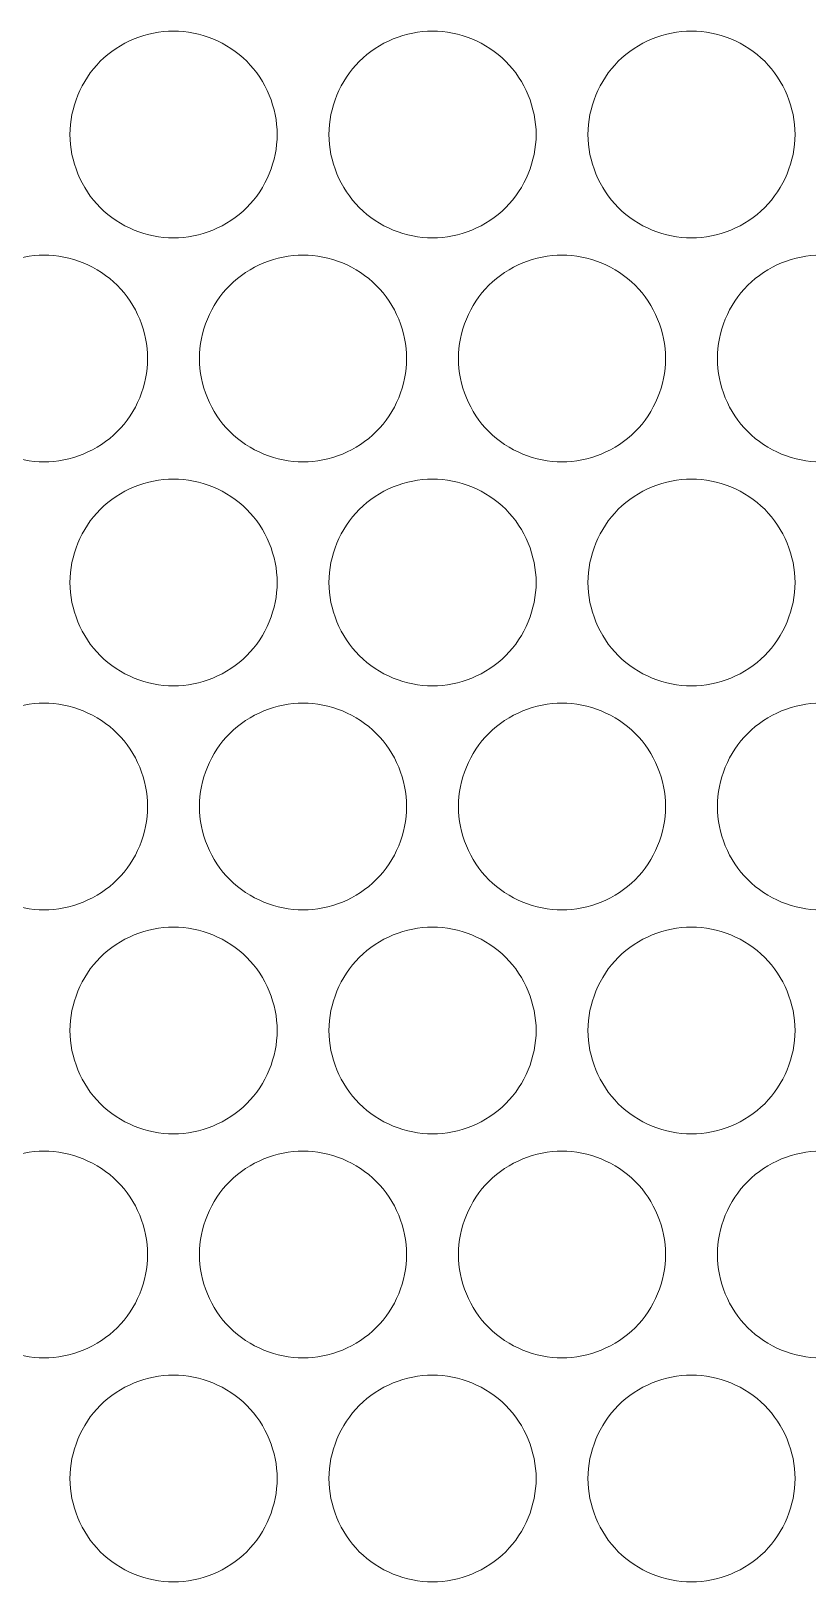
# Model space of a CAD drawing. Header units: millimetres. Extents: x 1177 to 4147, y 93 to 2194.
# Drawn here: x 1830.89 to 1853.4, y 1836.74 to 1881.71 of the extents above; entities that cross this region are included whole.
import ezdxf

# ---------------------------------------------------------------- set-up
doc = ezdxf.new("R2010")
doc.units = ezdxf.units.MM
doc.header["$LTSCALE"] = 0.1
doc.layers.add('标注', color=251, linetype='Continuous', lineweight=9)

msp = doc.modelspace()

# ---------------------------------------------------------------- linework, layer by layer
at = {"layer": '标注'}
for points, knots in [([(1835.016, 1881.712), (1834.25, 1881.712), (1832.655, 1881.073), (1832.013, 1879.478), (1832.013, 1878.712)], [0, 0, 0, 0, 0.500161, 1, 1, 1, 1]), ([(1835.016, 1881.712), (1834.25, 1881.712), (1832.655, 1881.073), (1832.013, 1879.478), (1832.013, 1878.712)], [0, 0, 0, 0, 0.500161, 1, 1, 1, 1]), ([(1838.019, 1878.712), (1838.019, 1879.477), (1837.377, 1881.073), (1835.782, 1881.712), (1835.016, 1881.712)], [0, 0, 0, 0, 0.499849, 1, 1, 1, 1]), ([(1838.019, 1878.712), (1838.019, 1879.477), (1837.377, 1881.073), (1835.782, 1881.712), (1835.016, 1881.712)], [0, 0, 0, 0, 0.499849, 1, 1, 1, 1]), ([(1842.522, 1881.712), (1841.756, 1881.712), (1840.161, 1881.072), (1839.52, 1879.477), (1839.52, 1878.712)], [0, 0, 0, 0, 0.500108, 1, 1, 1, 1]), ([(1842.522, 1881.712), (1841.756, 1881.712), (1840.161, 1881.072), (1839.52, 1879.477), (1839.52, 1878.712)], [0, 0, 0, 0, 0.500108, 1, 1, 1, 1]), ([(1845.523, 1878.712), (1845.523, 1879.477), (1844.882, 1881.072), (1843.287, 1881.712), (1842.522, 1881.712)], [0, 0, 0, 0, 0.499905, 1, 1, 1, 1]), ([(1845.523, 1878.712), (1845.523, 1879.477), (1844.882, 1881.072), (1843.287, 1881.712), (1842.522, 1881.712)], [0, 0, 0, 0, 0.499905, 1, 1, 1, 1]), ([(1850.024, 1881.712), (1849.259, 1881.712), (1847.664, 1881.072), (1847.024, 1879.477), (1847.024, 1878.712)], [0, 0, 0, 0, 0.500039, 1, 1, 1, 1]), ([(1850.024, 1881.712), (1849.259, 1881.712), (1847.664, 1881.072), (1847.024, 1879.477), (1847.024, 1878.712)], [0, 0, 0, 0, 0.500039, 1, 1, 1, 1]), ([(1853.025, 1878.712), (1853.025, 1879.477), (1852.385, 1881.072), (1850.79, 1881.712), (1850.024, 1881.712)], [0, 0, 0, 0, 0.499977, 1, 1, 1, 1]), ([(1853.025, 1878.712), (1853.025, 1879.477), (1852.385, 1881.072), (1850.79, 1881.712), (1850.024, 1881.712)], [0, 0, 0, 0, 0.499977, 1, 1, 1, 1]), ([(1832.013, 1878.712), (1832.013, 1877.947), (1832.655, 1876.351), (1834.25, 1875.712), (1835.016, 1875.712)], [0, 0, 0, 0, 0.499839, 1, 1, 1, 1]), ([(1832.013, 1878.712), (1832.013, 1877.947), (1832.655, 1876.351), (1834.25, 1875.712), (1835.016, 1875.712)], [0, 0, 0, 0, 0.499839, 1, 1, 1, 1]), ([(1835.016, 1875.712), (1835.782, 1875.712), (1837.377, 1876.351), (1838.019, 1877.947), (1838.019, 1878.712)], [0, 0, 0, 0, 0.500151, 1, 1, 1, 1]), ([(1835.016, 1875.712), (1835.782, 1875.712), (1837.377, 1876.351), (1838.019, 1877.947), (1838.019, 1878.712)], [0, 0, 0, 0, 0.500151, 1, 1, 1, 1]), ([(1839.52, 1878.712), (1839.52, 1877.947), (1840.161, 1876.352), (1841.756, 1875.712), (1842.522, 1875.712)], [0, 0, 0, 0, 0.499892, 1, 1, 1, 1]), ([(1839.52, 1878.712), (1839.52, 1877.947), (1840.161, 1876.352), (1841.756, 1875.712), (1842.522, 1875.712)], [0, 0, 0, 0, 0.499892, 1, 1, 1, 1]), ([(1842.522, 1875.712), (1843.287, 1875.712), (1844.882, 1876.352), (1845.523, 1877.947), (1845.523, 1878.712)], [0, 0, 0, 0, 0.500095, 1, 1, 1, 1]), ([(1842.522, 1875.712), (1843.287, 1875.712), (1844.882, 1876.352), (1845.523, 1877.947), (1845.523, 1878.712)], [0, 0, 0, 0, 0.500095, 1, 1, 1, 1]), ([(1847.024, 1878.712), (1847.024, 1877.947), (1847.664, 1876.352), (1849.259, 1875.712), (1850.024, 1875.712)], [0, 0, 0, 0, 0.499961, 1, 1, 1, 1]), ([(1847.024, 1878.712), (1847.024, 1877.947), (1847.664, 1876.352), (1849.259, 1875.712), (1850.024, 1875.712)], [0, 0, 0, 0, 0.499961, 1, 1, 1, 1]), ([(1850.024, 1875.712), (1850.79, 1875.712), (1852.385, 1876.352), (1853.025, 1877.947), (1853.025, 1878.712)], [0, 0, 0, 0, 0.500023, 1, 1, 1, 1]), ([(1850.024, 1875.712), (1850.79, 1875.712), (1852.385, 1876.352), (1853.025, 1877.947), (1853.025, 1878.712)], [0, 0, 0, 0, 0.500023, 1, 1, 1, 1]), ([(1831.263, 1875.217), (1830.496, 1875.217), (1828.901, 1874.578), (1828.259, 1872.982), (1828.259, 1872.217)], [0, 0, 0, 0, 0.500181, 1, 1, 1, 1]), ([(1834.265, 1872.217), (1834.265, 1872.982), (1833.624, 1874.578), (1832.029, 1875.217), (1831.263, 1875.217)], [0, 0, 0, 0, 0.499826, 1, 1, 1, 1]), ([(1838.769, 1875.217), (1838.003, 1875.217), (1836.408, 1874.577), (1835.767, 1872.982), (1835.767, 1872.217)], [0, 0, 0, 0, 0.500136, 1, 1, 1, 1]), ([(1841.771, 1872.217), (1841.771, 1872.982), (1841.13, 1874.577), (1839.535, 1875.217), (1838.769, 1875.217)], [0, 0, 0, 0, 0.499875, 1, 1, 1, 1]), ([(1846.273, 1875.217), (1845.508, 1875.217), (1843.913, 1874.577), (1843.272, 1872.982), (1843.272, 1872.217)], [0, 0, 0, 0, 0.500075, 1, 1, 1, 1]), ([(1849.274, 1872.217), (1849.274, 1872.982), (1848.634, 1874.577), (1847.039, 1875.217), (1846.273, 1875.217)], [0, 0, 0, 0, 0.499939, 1, 1, 1, 1]), ([(1853.775, 1875.217), (1853.009, 1875.217), (1851.415, 1874.577), (1850.775, 1872.982), (1850.775, 1872.217)], [0, 0, 0, 0, 0.499999, 1, 1, 1, 1]), ([(1828.259, 1872.217), (1828.259, 1871.451), (1828.901, 1869.856), (1830.496, 1869.217), (1831.263, 1869.217)], [0, 0, 0, 0, 0.499819, 1, 1, 1, 1]), ([(1831.263, 1869.217), (1832.029, 1869.217), (1833.624, 1869.856), (1834.265, 1871.451), (1834.265, 1872.217)], [0, 0, 0, 0, 0.500174, 1, 1, 1, 1]), ([(1835.767, 1872.217), (1835.767, 1871.451), (1836.408, 1869.856), (1838.003, 1869.217), (1838.769, 1869.217)], [0, 0, 0, 0, 0.499864, 1, 1, 1, 1]), ([(1838.769, 1869.217), (1839.535, 1869.217), (1841.13, 1869.856), (1841.771, 1871.451), (1841.771, 1872.217)], [0, 0, 0, 0, 0.500125, 1, 1, 1, 1]), ([(1843.272, 1872.217), (1843.272, 1871.451), (1843.913, 1869.857), (1845.508, 1869.217), (1846.273, 1869.217)], [0, 0, 0, 0, 0.499925, 1, 1, 1, 1]), ([(1846.273, 1869.217), (1847.039, 1869.217), (1848.634, 1869.857), (1849.274, 1871.451), (1849.274, 1872.217)], [0, 0, 0, 0, 0.500061, 1, 1, 1, 1]), ([(1850.775, 1872.217), (1850.775, 1871.451), (1851.415, 1869.857), (1853.009, 1869.217), (1853.775, 1869.217)], [0, 0, 0, 0, 0.500001, 1, 1, 1, 1]), ([(1835.016, 1868.722), (1834.25, 1868.722), (1832.655, 1868.082), (1832.013, 1866.487), (1832.013, 1865.722)], [0, 0, 0, 0, 0.500161, 1, 1, 1, 1]), ([(1835.016, 1868.722), (1834.25, 1868.722), (1832.655, 1868.082), (1832.013, 1866.487), (1832.013, 1865.722)], [0, 0, 0, 0, 0.500161, 1, 1, 1, 1]), ([(1838.019, 1865.722), (1838.019, 1866.487), (1837.377, 1868.082), (1835.782, 1868.722), (1835.016, 1868.722)], [0, 0, 0, 0, 0.499849, 1, 1, 1, 1]), ([(1838.019, 1865.722), (1838.019, 1866.487), (1837.377, 1868.082), (1835.782, 1868.722), (1835.016, 1868.722)], [0, 0, 0, 0, 0.499849, 1, 1, 1, 1]), ([(1842.522, 1868.722), (1841.756, 1868.722), (1840.161, 1868.082), (1839.52, 1866.487), (1839.52, 1865.722)], [0, 0, 0, 0, 0.500108, 1, 1, 1, 1]), ([(1842.522, 1868.722), (1841.756, 1868.722), (1840.161, 1868.082), (1839.52, 1866.487), (1839.52, 1865.722)], [0, 0, 0, 0, 0.500108, 1, 1, 1, 1]), ([(1845.523, 1865.722), (1845.523, 1866.487), (1844.882, 1868.082), (1843.287, 1868.722), (1842.522, 1868.722)], [0, 0, 0, 0, 0.499905, 1, 1, 1, 1]), ([(1845.523, 1865.722), (1845.523, 1866.487), (1844.882, 1868.082), (1843.287, 1868.722), (1842.522, 1868.722)], [0, 0, 0, 0, 0.499905, 1, 1, 1, 1]), ([(1850.024, 1868.722), (1849.259, 1868.722), (1847.664, 1868.082), (1847.024, 1866.487), (1847.024, 1865.722)], [0, 0, 0, 0, 0.500039, 1, 1, 1, 1]), ([(1850.024, 1868.722), (1849.259, 1868.722), (1847.664, 1868.082), (1847.024, 1866.487), (1847.024, 1865.722)], [0, 0, 0, 0, 0.500039, 1, 1, 1, 1]), ([(1853.025, 1865.722), (1853.025, 1866.487), (1852.385, 1868.082), (1850.79, 1868.722), (1850.024, 1868.722)], [0, 0, 0, 0, 0.499977, 1, 1, 1, 1]), ([(1853.025, 1865.722), (1853.025, 1866.487), (1852.385, 1868.082), (1850.79, 1868.722), (1850.024, 1868.722)], [0, 0, 0, 0, 0.499977, 1, 1, 1, 1]), ([(1832.013, 1865.722), (1832.013, 1864.956), (1832.655, 1863.361), (1834.25, 1862.722), (1835.016, 1862.722)], [0, 0, 0, 0, 0.499839, 1, 1, 1, 1]), ([(1832.013, 1865.722), (1832.013, 1864.956), (1832.655, 1863.361), (1834.25, 1862.722), (1835.016, 1862.722)], [0, 0, 0, 0, 0.499839, 1, 1, 1, 1]), ([(1835.016, 1862.722), (1835.782, 1862.722), (1837.377, 1863.361), (1838.019, 1864.956), (1838.019, 1865.722)], [0, 0, 0, 0, 0.500151, 1, 1, 1, 1]), ([(1835.016, 1862.722), (1835.782, 1862.722), (1837.377, 1863.361), (1838.019, 1864.956), (1838.019, 1865.722)], [0, 0, 0, 0, 0.500151, 1, 1, 1, 1]), ([(1839.52, 1865.722), (1839.52, 1864.956), (1840.161, 1863.361), (1841.756, 1862.722), (1842.522, 1862.722)], [0, 0, 0, 0, 0.499892, 1, 1, 1, 1]), ([(1839.52, 1865.722), (1839.52, 1864.956), (1840.161, 1863.361), (1841.756, 1862.722), (1842.522, 1862.722)], [0, 0, 0, 0, 0.499892, 1, 1, 1, 1]), ([(1842.522, 1862.722), (1843.287, 1862.722), (1844.882, 1863.361), (1845.523, 1864.956), (1845.523, 1865.722)], [0, 0, 0, 0, 0.500095, 1, 1, 1, 1]), ([(1842.522, 1862.722), (1843.287, 1862.722), (1844.882, 1863.361), (1845.523, 1864.956), (1845.523, 1865.722)], [0, 0, 0, 0, 0.500095, 1, 1, 1, 1]), ([(1847.024, 1865.722), (1847.024, 1864.956), (1847.664, 1863.362), (1849.259, 1862.722), (1850.024, 1862.722)], [0, 0, 0, 0, 0.499961, 1, 1, 1, 1]), ([(1847.024, 1865.722), (1847.024, 1864.956), (1847.664, 1863.362), (1849.259, 1862.722), (1850.024, 1862.722)], [0, 0, 0, 0, 0.499961, 1, 1, 1, 1]), ([(1850.024, 1862.722), (1850.79, 1862.722), (1852.385, 1863.362), (1853.025, 1864.956), (1853.025, 1865.722)], [0, 0, 0, 0, 0.500023, 1, 1, 1, 1]), ([(1850.024, 1862.722), (1850.79, 1862.722), (1852.385, 1863.362), (1853.025, 1864.956), (1853.025, 1865.722)], [0, 0, 0, 0, 0.500023, 1, 1, 1, 1]), ([(1831.263, 1862.226), (1830.496, 1862.226), (1828.901, 1861.587), (1828.259, 1859.992), (1828.259, 1859.226)], [0, 0, 0, 0, 0.500181, 1, 1, 1, 1]), ([(1834.265, 1859.226), (1834.265, 1859.992), (1833.624, 1861.587), (1832.029, 1862.226), (1831.263, 1862.226)], [0, 0, 0, 0, 0.499826, 1, 1, 1, 1]), ([(1838.769, 1862.226), (1838.003, 1862.226), (1836.408, 1861.587), (1835.767, 1859.992), (1835.767, 1859.226)], [0, 0, 0, 0, 0.500136, 1, 1, 1, 1]), ([(1841.771, 1859.226), (1841.771, 1859.992), (1841.13, 1861.587), (1839.535, 1862.226), (1838.769, 1862.226)], [0, 0, 0, 0, 0.499875, 1, 1, 1, 1]), ([(1846.273, 1862.226), (1845.508, 1862.226), (1843.913, 1861.587), (1843.272, 1859.992), (1843.272, 1859.226)], [0, 0, 0, 0, 0.500075, 1, 1, 1, 1]), ([(1849.274, 1859.226), (1849.274, 1859.992), (1848.634, 1861.587), (1847.039, 1862.226), (1846.273, 1862.226)], [0, 0, 0, 0, 0.499939, 1, 1, 1, 1]), ([(1853.775, 1862.226), (1853.009, 1862.226), (1851.415, 1861.586), (1850.775, 1859.992), (1850.775, 1859.226)], [0, 0, 0, 0, 0.499999, 1, 1, 1, 1]), ([(1828.259, 1859.226), (1828.259, 1858.461), (1828.901, 1856.866), (1830.496, 1856.226), (1831.263, 1856.226)], [0, 0, 0, 0, 0.499819, 1, 1, 1, 1]), ([(1831.263, 1856.226), (1832.029, 1856.226), (1833.624, 1856.866), (1834.265, 1858.461), (1834.265, 1859.226)], [0, 0, 0, 0, 0.500174, 1, 1, 1, 1]), ([(1835.767, 1859.226), (1835.767, 1858.461), (1836.408, 1856.866), (1838.003, 1856.226), (1838.769, 1856.226)], [0, 0, 0, 0, 0.499864, 1, 1, 1, 1]), ([(1838.769, 1856.226), (1839.535, 1856.226), (1841.13, 1856.866), (1841.771, 1858.461), (1841.771, 1859.226)], [0, 0, 0, 0, 0.500125, 1, 1, 1, 1]), ([(1843.272, 1859.226), (1843.272, 1858.461), (1843.913, 1856.866), (1845.508, 1856.226), (1846.273, 1856.226)], [0, 0, 0, 0, 0.499925, 1, 1, 1, 1]), ([(1846.273, 1856.226), (1847.039, 1856.226), (1848.634, 1856.866), (1849.274, 1858.461), (1849.274, 1859.226)], [0, 0, 0, 0, 0.500061, 1, 1, 1, 1]), ([(1850.775, 1859.226), (1850.775, 1858.461), (1851.415, 1856.867), (1853.009, 1856.226), (1853.775, 1856.226)], [0, 0, 0, 0, 0.500001, 1, 1, 1, 1]), ([(1835.016, 1855.731), (1834.25, 1855.731), (1832.655, 1855.092), (1832.013, 1853.497), (1832.013, 1852.731)], [0, 0, 0, 0, 0.500161, 1, 1, 1, 1]), ([(1835.016, 1855.731), (1834.25, 1855.731), (1832.655, 1855.092), (1832.013, 1853.497), (1832.013, 1852.731)], [0, 0, 0, 0, 0.500161, 1, 1, 1, 1]), ([(1838.019, 1852.731), (1838.019, 1853.497), (1837.377, 1855.092), (1835.782, 1855.731), (1835.016, 1855.731)], [0, 0, 0, 0, 0.499849, 1, 1, 1, 1]), ([(1838.019, 1852.731), (1838.019, 1853.497), (1837.377, 1855.092), (1835.782, 1855.731), (1835.016, 1855.731)], [0, 0, 0, 0, 0.499849, 1, 1, 1, 1]), ([(1842.522, 1855.731), (1841.756, 1855.731), (1840.161, 1855.092), (1839.52, 1853.497), (1839.52, 1852.731)], [0, 0, 0, 0, 0.500108, 1, 1, 1, 1]), ([(1842.522, 1855.731), (1841.756, 1855.731), (1840.161, 1855.092), (1839.52, 1853.497), (1839.52, 1852.731)], [0, 0, 0, 0, 0.500108, 1, 1, 1, 1]), ([(1845.523, 1852.731), (1845.523, 1853.497), (1844.882, 1855.092), (1843.287, 1855.731), (1842.522, 1855.731)], [0, 0, 0, 0, 0.499905, 1, 1, 1, 1]), ([(1845.523, 1852.731), (1845.523, 1853.497), (1844.882, 1855.092), (1843.287, 1855.731), (1842.522, 1855.731)], [0, 0, 0, 0, 0.499905, 1, 1, 1, 1]), ([(1850.024, 1855.731), (1849.259, 1855.731), (1847.664, 1855.091), (1847.024, 1853.497), (1847.024, 1852.731)], [0, 0, 0, 0, 0.500039, 1, 1, 1, 1]), ([(1850.024, 1855.731), (1849.259, 1855.731), (1847.664, 1855.091), (1847.024, 1853.497), (1847.024, 1852.731)], [0, 0, 0, 0, 0.500039, 1, 1, 1, 1]), ([(1853.025, 1852.731), (1853.025, 1853.497), (1852.385, 1855.091), (1850.79, 1855.731), (1850.024, 1855.731)], [0, 0, 0, 0, 0.499977, 1, 1, 1, 1]), ([(1853.025, 1852.731), (1853.025, 1853.497), (1852.385, 1855.091), (1850.79, 1855.731), (1850.024, 1855.731)], [0, 0, 0, 0, 0.499977, 1, 1, 1, 1]), ([(1832.013, 1852.731), (1832.013, 1851.966), (1832.655, 1850.371), (1834.25, 1849.731), (1835.016, 1849.731)], [0, 0, 0, 0, 0.499839, 1, 1, 1, 1]), ([(1832.013, 1852.731), (1832.013, 1851.966), (1832.655, 1850.371), (1834.25, 1849.731), (1835.016, 1849.731)], [0, 0, 0, 0, 0.499839, 1, 1, 1, 1]), ([(1835.016, 1849.731), (1835.782, 1849.731), (1837.377, 1850.371), (1838.019, 1851.966), (1838.019, 1852.731)], [0, 0, 0, 0, 0.500151, 1, 1, 1, 1]), ([(1835.016, 1849.731), (1835.782, 1849.731), (1837.377, 1850.371), (1838.019, 1851.966), (1838.019, 1852.731)], [0, 0, 0, 0, 0.500151, 1, 1, 1, 1]), ([(1839.52, 1852.731), (1839.52, 1851.966), (1840.161, 1850.371), (1841.756, 1849.731), (1842.522, 1849.731)], [0, 0, 0, 0, 0.499892, 1, 1, 1, 1]), ([(1839.52, 1852.731), (1839.52, 1851.966), (1840.161, 1850.371), (1841.756, 1849.731), (1842.522, 1849.731)], [0, 0, 0, 0, 0.499892, 1, 1, 1, 1]), ([(1842.522, 1849.731), (1843.287, 1849.731), (1844.882, 1850.371), (1845.523, 1851.966), (1845.523, 1852.731)], [0, 0, 0, 0, 0.500095, 1, 1, 1, 1]), ([(1842.522, 1849.731), (1843.287, 1849.731), (1844.882, 1850.371), (1845.523, 1851.966), (1845.523, 1852.731)], [0, 0, 0, 0, 0.500095, 1, 1, 1, 1]), ([(1847.024, 1852.731), (1847.024, 1851.966), (1847.664, 1850.371), (1849.259, 1849.731), (1850.024, 1849.731)], [0, 0, 0, 0, 0.499961, 1, 1, 1, 1]), ([(1847.024, 1852.731), (1847.024, 1851.966), (1847.664, 1850.371), (1849.259, 1849.731), (1850.024, 1849.731)], [0, 0, 0, 0, 0.499961, 1, 1, 1, 1]), ([(1850.024, 1849.731), (1850.79, 1849.731), (1852.385, 1850.371), (1853.025, 1851.966), (1853.025, 1852.731)], [0, 0, 0, 0, 0.500023, 1, 1, 1, 1]), ([(1850.024, 1849.731), (1850.79, 1849.731), (1852.385, 1850.371), (1853.025, 1851.966), (1853.025, 1852.731)], [0, 0, 0, 0, 0.500023, 1, 1, 1, 1]), ([(1831.263, 1849.236), (1830.496, 1849.236), (1828.901, 1848.597), (1828.259, 1847.002), (1828.259, 1846.236)], [0, 0, 0, 0, 0.500181, 1, 1, 1, 1]), ([(1834.265, 1846.236), (1834.265, 1847.002), (1833.624, 1848.597), (1832.029, 1849.236), (1831.263, 1849.236)], [0, 0, 0, 0, 0.499826, 1, 1, 1, 1]), ([(1838.769, 1849.236), (1838.003, 1849.236), (1836.408, 1848.597), (1835.767, 1847.002), (1835.767, 1846.236)], [0, 0, 0, 0, 0.500136, 1, 1, 1, 1]), ([(1841.771, 1846.236), (1841.771, 1847.002), (1841.13, 1848.597), (1839.535, 1849.236), (1838.769, 1849.236)], [0, 0, 0, 0, 0.499875, 1, 1, 1, 1]), ([(1846.273, 1849.236), (1845.508, 1849.236), (1843.913, 1848.596), (1843.272, 1847.002), (1843.272, 1846.236)], [0, 0, 0, 0, 0.500075, 1, 1, 1, 1]), ([(1849.274, 1846.236), (1849.274, 1847.001), (1848.634, 1848.596), (1847.039, 1849.236), (1846.273, 1849.236)], [0, 0, 0, 0, 0.499939, 1, 1, 1, 1]), ([(1853.775, 1849.236), (1853.009, 1849.236), (1851.415, 1848.596), (1850.775, 1847.001), (1850.775, 1846.236)], [0, 0, 0, 0, 0.499999, 1, 1, 1, 1]), ([(1828.259, 1846.236), (1828.259, 1845.471), (1828.901, 1843.875), (1830.496, 1843.236), (1831.263, 1843.236)], [0, 0, 0, 0, 0.499819, 1, 1, 1, 1]), ([(1831.263, 1843.236), (1832.029, 1843.236), (1833.624, 1843.875), (1834.265, 1845.471), (1834.265, 1846.236)], [0, 0, 0, 0, 0.500174, 1, 1, 1, 1]), ([(1835.767, 1846.236), (1835.767, 1845.471), (1836.408, 1843.876), (1838.003, 1843.236), (1838.769, 1843.236)], [0, 0, 0, 0, 0.499864, 1, 1, 1, 1]), ([(1838.769, 1843.236), (1839.535, 1843.236), (1841.13, 1843.876), (1841.771, 1845.471), (1841.771, 1846.236)], [0, 0, 0, 0, 0.500125, 1, 1, 1, 1]), ([(1843.272, 1846.236), (1843.272, 1845.471), (1843.913, 1843.876), (1845.508, 1843.236), (1846.273, 1843.236)], [0, 0, 0, 0, 0.499925, 1, 1, 1, 1]), ([(1846.273, 1843.236), (1847.039, 1843.236), (1848.634, 1843.876), (1849.274, 1845.471), (1849.274, 1846.236)], [0, 0, 0, 0, 0.500061, 1, 1, 1, 1]), ([(1850.775, 1846.236), (1850.775, 1845.471), (1851.415, 1843.876), (1853.009, 1843.236), (1853.775, 1843.236)], [0, 0, 0, 0, 0.500001, 1, 1, 1, 1]), ([(1835.016, 1842.741), (1834.25, 1842.741), (1832.655, 1842.102), (1832.013, 1840.506), (1832.013, 1839.741)], [0, 0, 0, 0, 0.500161, 1, 1, 1, 1]), ([(1835.016, 1842.741), (1834.25, 1842.741), (1832.655, 1842.102), (1832.013, 1840.506), (1832.013, 1839.741)], [0, 0, 0, 0, 0.500161, 1, 1, 1, 1]), ([(1838.019, 1839.741), (1838.019, 1840.506), (1837.377, 1842.101), (1835.782, 1842.741), (1835.016, 1842.741)], [0, 0, 0, 0, 0.499849, 1, 1, 1, 1]), ([(1838.019, 1839.741), (1838.019, 1840.506), (1837.377, 1842.101), (1835.782, 1842.741), (1835.016, 1842.741)], [0, 0, 0, 0, 0.499849, 1, 1, 1, 1]), ([(1842.522, 1842.741), (1841.756, 1842.741), (1840.161, 1842.101), (1839.52, 1840.506), (1839.52, 1839.741)], [0, 0, 0, 0, 0.500108, 1, 1, 1, 1]), ([(1842.522, 1842.741), (1841.756, 1842.741), (1840.161, 1842.101), (1839.52, 1840.506), (1839.52, 1839.741)], [0, 0, 0, 0, 0.500108, 1, 1, 1, 1]), ([(1845.523, 1839.741), (1845.523, 1840.506), (1844.882, 1842.101), (1843.287, 1842.741), (1842.522, 1842.741)], [0, 0, 0, 0, 0.499905, 1, 1, 1, 1]), ([(1845.523, 1839.741), (1845.523, 1840.506), (1844.882, 1842.101), (1843.287, 1842.741), (1842.522, 1842.741)], [0, 0, 0, 0, 0.499905, 1, 1, 1, 1]), ([(1850.024, 1842.741), (1849.259, 1842.741), (1847.664, 1842.101), (1847.024, 1840.506), (1847.024, 1839.741)], [0, 0, 0, 0, 0.500039, 1, 1, 1, 1]), ([(1850.024, 1842.741), (1849.259, 1842.741), (1847.664, 1842.101), (1847.024, 1840.506), (1847.024, 1839.741)], [0, 0, 0, 0, 0.500039, 1, 1, 1, 1]), ([(1853.025, 1839.741), (1853.025, 1840.506), (1852.385, 1842.101), (1850.79, 1842.741), (1850.024, 1842.741)], [0, 0, 0, 0, 0.499977, 1, 1, 1, 1]), ([(1853.025, 1839.741), (1853.025, 1840.506), (1852.385, 1842.101), (1850.79, 1842.741), (1850.024, 1842.741)], [0, 0, 0, 0, 0.499977, 1, 1, 1, 1]), ([(1832.013, 1839.741), (1832.013, 1838.975), (1832.655, 1837.38), (1834.25, 1836.741), (1835.016, 1836.741)], [0, 0, 0, 0, 0.499839, 1, 1, 1, 1]), ([(1832.013, 1839.741), (1832.013, 1838.975), (1832.655, 1837.38), (1834.25, 1836.741), (1835.016, 1836.741)], [0, 0, 0, 0, 0.499839, 1, 1, 1, 1]), ([(1835.016, 1836.741), (1835.782, 1836.741), (1837.377, 1837.38), (1838.019, 1838.975), (1838.019, 1839.741)], [0, 0, 0, 0, 0.500151, 1, 1, 1, 1]), ([(1835.016, 1836.741), (1835.782, 1836.741), (1837.377, 1837.38), (1838.019, 1838.975), (1838.019, 1839.741)], [0, 0, 0, 0, 0.500151, 1, 1, 1, 1]), ([(1839.52, 1839.741), (1839.52, 1838.975), (1840.161, 1837.381), (1841.756, 1836.741), (1842.522, 1836.741)], [0, 0, 0, 0, 0.499892, 1, 1, 1, 1]), ([(1839.52, 1839.741), (1839.52, 1838.975), (1840.161, 1837.381), (1841.756, 1836.741), (1842.522, 1836.741)], [0, 0, 0, 0, 0.499892, 1, 1, 1, 1]), ([(1842.522, 1836.741), (1843.287, 1836.741), (1844.882, 1837.381), (1845.523, 1838.975), (1845.523, 1839.741)], [0, 0, 0, 0, 0.500095, 1, 1, 1, 1]), ([(1842.522, 1836.741), (1843.287, 1836.741), (1844.882, 1837.381), (1845.523, 1838.975), (1845.523, 1839.741)], [0, 0, 0, 0, 0.500095, 1, 1, 1, 1]), ([(1847.024, 1839.741), (1847.024, 1838.975), (1847.664, 1837.381), (1849.259, 1836.741), (1850.024, 1836.741)], [0, 0, 0, 0, 0.499961, 1, 1, 1, 1]), ([(1847.024, 1839.741), (1847.024, 1838.975), (1847.664, 1837.381), (1849.259, 1836.741), (1850.024, 1836.741)], [0, 0, 0, 0, 0.499961, 1, 1, 1, 1]), ([(1850.024, 1836.741), (1850.79, 1836.741), (1852.385, 1837.381), (1853.025, 1838.976), (1853.025, 1839.741)], [0, 0, 0, 0, 0.500023, 1, 1, 1, 1]), ([(1850.024, 1836.741), (1850.79, 1836.741), (1852.385, 1837.381), (1853.025, 1838.976), (1853.025, 1839.741)], [0, 0, 0, 0, 0.500023, 1, 1, 1, 1])]:
    msp.add_open_spline(points, degree=3, knots=knots, dxfattribs=at)

doc.saveas('drawing.dxf')
